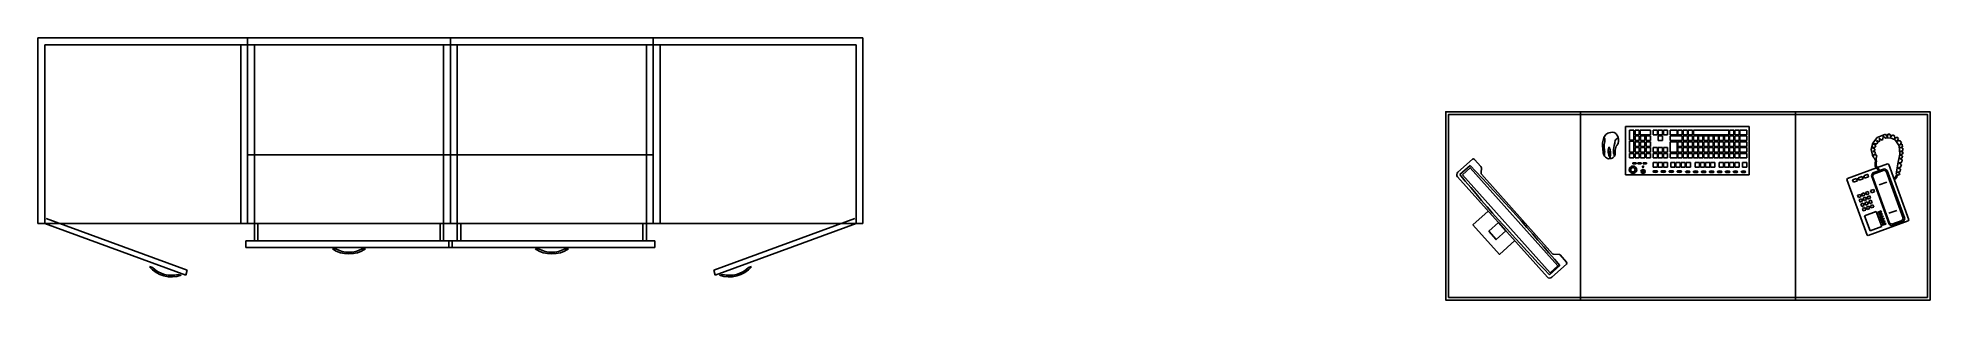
# Model space of a CAD drawing. Header units: inches. Extents: x 125 to 688, y 143 to 221.
import ezdxf

# ---------------------------------------------------------------- set-up
doc = ezdxf.new("R2010")
doc.units = ezdxf.units.IN
doc.header["$MEASUREMENT"] = 0
doc.layers.add('camera', color=6, linetype='Continuous')

msp = doc.modelspace()

# ---------------------------------------------------------------- hatches: boundary and pattern name
at = {"layer": 'camera'}
h = msp.add_hatch(color=256, dxfattribs=at)
edge = h.paths.add_edge_path()
edge.add_ellipse((592.91, 187.24), major_axis=(-0.05, 0.588), ratio=0.281582, start_angle=0, end_angle=360)

# ---------------------------------------------------------------- linework, layer by layer
for p, q in [((125.08, 221.45), (370.72, 221.45)), ((125.08, 166.18), (125.08, 221.45)), ((187.51, 166.18), (187.51, 221.45)), ((247.9, 166.18), (247.9, 221.45)), ((308.29, 166.18), (308.29, 221.45)), ((370.72, 221.45), (370.72, 166.18)), ((127.12, 219.4), (368.67, 219.4)), ((127.12, 166.18), (127.12, 219.4)), ((185.46, 166.18), (185.46, 219.4)), ((189.56, 166.18), (189.56, 219.4)), ((245.85, 166.18), (245.85, 219.4)), ((249.95, 166.18), (249.95, 219.4)), ((306.24, 166.18), (306.24, 219.4)), ((310.33, 166.18), (310.33, 219.4)), ((368.67, 219.4), (368.67, 166.18)), ((584.28, 199.47), (584.28, 143.4)), ((648.36, 199.47), (648.36, 143.4)), ((597.73, 195.12), (597.73, 180.71)), ((634.58, 195.12), (597.73, 195.12)), ((598.89, 194.02), (598.89, 190.97)), ((600.17, 194.02), (598.89, 194.02)), ((600.17, 190.97), (600.17, 194.02)), ((600.55, 194.02), (600.55, 192.63)), ((601.83, 194.02), (600.55, 194.02)), ((600.55, 192.63), (601.83, 192.63)), ((600.55, 192.28), (600.55, 190.9)), ((601.83, 192.28), (600.55, 192.28)), ((601.83, 192.63), (601.83, 194.02)), ((601.83, 190.9), (601.83, 192.28)), ((602.08, 194.02), (602.08, 192.63)), ((605.15, 194.02), (602.08, 194.02)), ((602.08, 192.63), (605.15, 192.63)), ((602.21, 192.28), (602.21, 190.9)), ((603.49, 192.28), (602.21, 192.28)), ((603.49, 190.9), (603.49, 192.28)), ((603.88, 192.28), (603.88, 190.9)), ((605.15, 192.28), (603.88, 192.28)), ((605.15, 192.63), (605.15, 194.02)), ((605.15, 190.9), (605.15, 192.28)), ((605.92, 194.02), (605.92, 192.63)), ((607.2, 194.02), (605.92, 194.02)), ((605.92, 192.63), (607.2, 192.63)), ((607.2, 192.63), (607.2, 194.02)), ((607.46, 194.02), (607.46, 192.63)), ((608.74, 194.02), (607.46, 194.02)), ((607.46, 192.63), (608.74, 192.63)), ((607.46, 192.28), (607.46, 190.9)), ((608.74, 192.28), (607.46, 192.28)), ((608.74, 192.63), (608.74, 194.02)), ((608.74, 190.9), (608.74, 192.28)), ((608.99, 194.02), (608.99, 192.63)), ((610.27, 194.02), (608.99, 194.02)), ((608.99, 192.63), (610.27, 192.63)), ((610.27, 192.63), (610.27, 194.02)), ((611.04, 194.02), (611.04, 192.63)), ((613.09, 194.02), (611.04, 194.02)), ((611.04, 192.63), (613.09, 192.63)), ((611.04, 192.26), (611.04, 190.87)), ((614.62, 192.26), (611.04, 192.26)), ((613.09, 192.63), (613.09, 194.02)), ((613.34, 194.02), (613.34, 192.63)), ((614.62, 194.02), (613.34, 194.02)), ((613.34, 192.63), (614.62, 192.63)), ((614.62, 192.63), (614.62, 194.02)), ((614.62, 190.87), (614.62, 192.26)), ((614.88, 194.02), (614.88, 192.63)), ((616.16, 194.02), (614.88, 194.02)), ((614.88, 192.63), (616.16, 192.63)), ((614.88, 192.28), (614.88, 190.9)), ((616.16, 192.28), (614.88, 192.28)), ((616.16, 192.63), (616.16, 194.02)), ((616.16, 190.9), (616.16, 192.28)), ((616.41, 194.02), (616.41, 192.63)), ((617.69, 194.02), (616.41, 194.02)), ((616.41, 192.63), (617.69, 192.63)), ((616.41, 192.28), (616.41, 190.9)), ((617.69, 192.28), (616.41, 192.28)), ((617.69, 192.63), (617.69, 194.02)), ((617.69, 190.9), (617.69, 192.28)), ((617.95, 194.02), (617.95, 192.63)), ((628.44, 194.02), (617.95, 194.02)), ((617.95, 192.63), (628.44, 192.63)), ((617.95, 192.28), (617.95, 190.9)), ((619.23, 192.28), (617.95, 192.28)), ((619.23, 190.9), (619.23, 192.28)), ((619.48, 192.28), (619.48, 190.9)), ((620.76, 192.28), (619.48, 192.28)), ((620.76, 190.9), (620.76, 192.28)), ((621.02, 192.28), (621.02, 190.9)), ((622.3, 192.28), (621.02, 192.28)), ((622.3, 190.9), (622.3, 192.28)), ((622.56, 192.28), (622.56, 190.9)), ((623.83, 192.28), (622.56, 192.28)), ((623.83, 190.9), (623.83, 192.28)), ((624.09, 192.28), (624.09, 190.9)), ((625.37, 192.28), (624.09, 192.28)), ((625.37, 190.9), (625.37, 192.28)), ((625.63, 192.28), (625.63, 190.9)), ((626.91, 192.28), (625.63, 192.28)), ((626.91, 190.9), (626.91, 192.28)), ((627.16, 192.28), (627.16, 190.9)), ((628.44, 192.28), (627.16, 192.28)), ((628.44, 192.63), (628.44, 194.02)), ((628.44, 190.9), (628.44, 192.28)), ((628.7, 194.02), (628.7, 192.63)), ((629.98, 194.02), (628.7, 194.02)), ((628.7, 192.63), (629.98, 192.63)), ((628.7, 192.28), (628.7, 190.9)), ((629.98, 192.28), (628.7, 192.28)), ((629.98, 192.63), (629.98, 194.02)), ((629.98, 190.9), (629.98, 192.28)), ((630.23, 194.02), (630.23, 192.63)), ((631.51, 194.02), (630.23, 194.02)), ((630.23, 192.63), (631.51, 192.63)), ((630.23, 192.28), (630.23, 190.9)), ((631.51, 192.28), (630.23, 192.28)), ((631.51, 192.63), (631.51, 194.02)), ((631.51, 190.9), (631.51, 192.28)), ((631.77, 194.02), (631.77, 192.63)), ((633.81, 194.02), (631.77, 194.02)), ((631.77, 192.63), (633.81, 192.63)), ((631.77, 192.28), (631.77, 190.9)), ((633.81, 192.28), (631.77, 192.28)), ((633.81, 192.63), (633.81, 194.02)), ((633.81, 190.9), (633.81, 192.28)), ((634.58, 180.71), (634.58, 195.12)), ((675.15, 191.63), (674.44, 192.22)), ((308.29, 186.65), (187.51, 186.65)), ((187.51, 166.18), (187.51, 186.65)), ((308.29, 166.18), (308.29, 186.65)), ((598.89, 190.97), (600.17, 190.97)), ((598.89, 190.69), (598.89, 187.43)), ((600.17, 190.69), (598.89, 190.69)), ((598.89, 187.43), (600.17, 187.43)), ((598.89, 187.08), (598.89, 185.7)), ((600.17, 187.08), (598.89, 187.08)), ((600.17, 187.43), (600.17, 190.69)), ((600.17, 185.7), (600.17, 187.08)), ((600.55, 190.9), (601.83, 190.9)), ((600.55, 190.55), (600.55, 189.16)), ((601.83, 190.55), (600.55, 190.55)), ((600.55, 189.16), (601.83, 189.16)), ((600.55, 188.82), (600.55, 187.43)), ((601.83, 188.82), (600.55, 188.82)), ((600.55, 187.43), (601.83, 187.43)), ((600.55, 187.08), (600.55, 185.7)), ((601.83, 187.08), (600.55, 187.08)), ((601.83, 189.16), (601.83, 190.55)), ((601.83, 187.43), (601.83, 188.82)), ((601.83, 185.7), (601.83, 187.08)), ((602.21, 190.9), (603.49, 190.9)), ((602.21, 190.55), (602.21, 189.16)), ((603.49, 190.55), (602.21, 190.55)), ((602.21, 189.16), (603.49, 189.16)), ((602.21, 188.82), (602.21, 187.43)), ((603.49, 188.82), (602.21, 188.82)), ((602.21, 187.43), (603.49, 187.43)), ((602.21, 187.08), (602.21, 185.7)), ((603.49, 187.08), (602.21, 187.08)), ((603.49, 189.16), (603.49, 190.55)), ((603.49, 187.43), (603.49, 188.82)), ((603.49, 185.7), (603.49, 187.08)), ((603.88, 190.9), (605.15, 190.9)), ((603.88, 190.55), (603.88, 189.16)), ((605.15, 190.55), (603.88, 190.55)), ((603.88, 189.16), (605.15, 189.16)), ((603.88, 188.82), (603.88, 187.43)), ((605.15, 188.82), (603.88, 188.82)), ((603.88, 187.43), (605.15, 187.43)), ((603.88, 187.08), (603.88, 185.7)), ((605.15, 187.08), (603.88, 187.08)), ((605.15, 189.16), (605.15, 190.55)), ((605.15, 187.43), (605.15, 188.82)), ((605.15, 185.7), (605.15, 187.08)), ((605.92, 188.82), (605.92, 187.43)), ((607.2, 188.82), (605.92, 188.82)), ((605.92, 187.43), (607.2, 187.43)), ((605.92, 187.08), (605.92, 185.7)), ((607.2, 187.08), (605.92, 187.08)), ((607.2, 187.43), (607.2, 188.82)), ((607.2, 185.7), (607.2, 187.08)), ((607.46, 190.9), (608.74, 190.9)), ((607.46, 188.82), (607.46, 187.43)), ((608.74, 188.82), (607.46, 188.82)), ((607.46, 187.43), (608.74, 187.43)), ((607.46, 187.08), (607.46, 185.7)), ((608.74, 187.08), (607.46, 187.08)), ((608.74, 187.43), (608.74, 188.82)), ((608.74, 185.7), (608.74, 187.08)), ((608.99, 188.82), (608.99, 187.43)), ((610.27, 188.82), (608.99, 188.82)), ((608.99, 187.43), (610.27, 187.43)), ((608.99, 187.08), (608.99, 185.7)), ((610.27, 187.08), (608.99, 187.08)), ((610.27, 187.43), (610.27, 188.82)), ((610.27, 185.7), (610.27, 187.08)), ((611.04, 190.87), (614.62, 190.87)), ((611.04, 190.5), (611.04, 187.45)), ((613.09, 190.5), (611.04, 190.5)), ((611.04, 187.45), (613.09, 187.45)), ((611.04, 187.08), (611.04, 185.7)), ((613.09, 187.08), (611.04, 187.08)), ((613.09, 187.45), (613.09, 190.5)), ((613.09, 185.7), (613.09, 187.08)), ((613.34, 190.55), (613.34, 189.16)), ((614.62, 190.55), (613.34, 190.55)), ((613.34, 189.16), (614.62, 189.16)), ((613.34, 188.82), (613.34, 187.43)), ((614.62, 188.82), (613.34, 188.82)), ((613.34, 187.43), (614.62, 187.43)), ((613.34, 187.08), (613.34, 185.7)), ((614.62, 187.08), (613.34, 187.08)), ((614.62, 189.16), (614.62, 190.55)), ((614.62, 187.43), (614.62, 188.82)), ((614.62, 185.7), (614.62, 187.08)), ((614.88, 190.9), (616.16, 190.9)), ((614.88, 190.55), (614.88, 189.16)), ((616.16, 190.55), (614.88, 190.55)), ((614.88, 189.16), (616.16, 189.16)), ((614.88, 188.82), (614.88, 187.43)), ((616.16, 188.82), (614.88, 188.82)), ((614.88, 187.43), (616.16, 187.43)), ((614.88, 187.08), (614.88, 185.7)), ((616.16, 187.08), (614.88, 187.08)), ((616.16, 189.16), (616.16, 190.55)), ((616.16, 187.43), (616.16, 188.82)), ((616.16, 185.7), (616.16, 187.08)), ((616.41, 190.9), (617.69, 190.9)), ((616.41, 190.55), (616.41, 189.16)), ((617.69, 190.55), (616.41, 190.55)), ((616.41, 189.16), (617.69, 189.16)), ((616.41, 188.82), (616.41, 187.43)), ((617.69, 188.82), (616.41, 188.82)), ((616.41, 187.43), (617.69, 187.43)), ((616.41, 187.08), (616.41, 185.7)), ((617.69, 187.08), (616.41, 187.08)), ((617.69, 189.16), (617.69, 190.55)), ((617.69, 187.43), (617.69, 188.82)), ((617.69, 185.7), (617.69, 187.08)), ((617.95, 190.9), (619.23, 190.9)), ((617.95, 190.55), (617.95, 189.16)), ((619.23, 190.55), (617.95, 190.55)), ((617.95, 189.16), (619.23, 189.16)), ((617.95, 188.82), (617.95, 187.43)), ((619.23, 188.82), (617.95, 188.82)), ((617.95, 187.43), (619.23, 187.43)), ((617.95, 187.08), (617.95, 185.7)), ((619.23, 187.08), (617.95, 187.08)), ((619.23, 189.16), (619.23, 190.55)), ((619.23, 187.43), (619.23, 188.82)), ((619.23, 185.7), (619.23, 187.08)), ((619.48, 190.9), (620.76, 190.9)), ((619.48, 190.55), (619.48, 189.16)), ((620.76, 190.55), (619.48, 190.55)), ((619.48, 189.16), (620.76, 189.16)), ((619.48, 188.82), (619.48, 187.43)), ((620.76, 188.82), (619.48, 188.82)), ((619.48, 187.43), (620.76, 187.43)), ((619.48, 187.08), (619.48, 185.7)), ((620.76, 187.08), (619.48, 187.08)), ((620.76, 189.16), (620.76, 190.55)), ((620.76, 187.43), (620.76, 188.82)), ((620.76, 185.7), (620.76, 187.08)), ((621.02, 190.9), (622.3, 190.9)), ((621.02, 190.55), (621.02, 189.16)), ((622.3, 190.55), (621.02, 190.55)), ((621.02, 189.16), (622.3, 189.16)), ((621.02, 188.82), (621.02, 187.43)), ((622.3, 188.82), (621.02, 188.82)), ((621.02, 187.43), (622.3, 187.43)), ((621.02, 187.08), (621.02, 185.7)), ((622.3, 187.08), (621.02, 187.08)), ((622.3, 189.16), (622.3, 190.55)), ((622.3, 187.43), (622.3, 188.82)), ((622.3, 185.7), (622.3, 187.08)), ((622.56, 190.9), (623.83, 190.9)), ((622.56, 190.55), (622.56, 189.16)), ((623.83, 190.55), (622.56, 190.55)), ((622.56, 189.16), (623.83, 189.16)), ((622.56, 188.82), (622.56, 187.43)), ((623.83, 188.82), (622.56, 188.82)), ((622.56, 187.43), (623.83, 187.43)), ((622.56, 187.08), (622.56, 185.7)), ((623.83, 187.08), (622.56, 187.08)), ((623.83, 189.16), (623.83, 190.55)), ((623.83, 187.43), (623.83, 188.82)), ((623.83, 185.7), (623.83, 187.08)), ((624.09, 190.9), (625.37, 190.9)), ((624.09, 190.55), (624.09, 189.16)), ((625.37, 190.55), (624.09, 190.55)), ((624.09, 189.16), (625.37, 189.16)), ((624.09, 188.82), (624.09, 187.43)), ((625.37, 188.82), (624.09, 188.82)), ((624.09, 187.43), (625.37, 187.43)), ((624.09, 187.08), (624.09, 185.7)), ((625.37, 187.08), (624.09, 187.08)), ((625.37, 189.16), (625.37, 190.55)), ((625.37, 187.43), (625.37, 188.82)), ((625.37, 185.7), (625.37, 187.08)), ((625.63, 190.9), (626.91, 190.9)), ((625.63, 190.55), (625.63, 189.16)), ((626.91, 190.55), (625.63, 190.55)), ((625.63, 189.16), (626.91, 189.16)), ((625.63, 188.82), (625.63, 187.43)), ((626.91, 188.82), (625.63, 188.82)), ((625.63, 187.43), (626.91, 187.43)), ((625.63, 187.08), (625.63, 185.7)), ((626.91, 187.08), (625.63, 187.08)), ((626.91, 189.16), (626.91, 190.55)), ((626.91, 187.43), (626.91, 188.82)), ((626.91, 185.7), (626.91, 187.08)), ((627.16, 190.9), (628.44, 190.9)), ((627.16, 190.55), (627.16, 189.16)), ((628.44, 190.55), (627.16, 190.55)), ((627.16, 189.16), (628.44, 189.16)), ((627.16, 188.82), (627.16, 187.43)), ((628.44, 188.82), (627.16, 188.82)), ((627.16, 187.43), (628.44, 187.43)), ((627.16, 187.08), (627.16, 185.7)), ((628.44, 187.08), (627.16, 187.08)), ((628.44, 189.16), (628.44, 190.55)), ((628.44, 187.43), (628.44, 188.82)), ((628.44, 185.7), (628.44, 187.08)), ((628.7, 190.9), (629.98, 190.9)), ((628.7, 190.55), (628.7, 189.16)), ((629.98, 190.55), (628.7, 190.55)), ((628.7, 189.16), (629.98, 189.16)), ((628.7, 188.82), (628.7, 187.43)), ((629.98, 188.82), (628.7, 188.82)), ((628.7, 187.43), (629.98, 187.43)), ((628.7, 187.08), (628.7, 185.7)), ((629.98, 187.08), (628.7, 187.08)), ((629.98, 189.16), (629.98, 190.55)), ((629.98, 187.43), (629.98, 188.82)), ((629.98, 185.7), (629.98, 187.08)), ((630.23, 190.9), (631.51, 190.9)), ((630.23, 190.55), (630.23, 189.16)), ((631.51, 190.55), (630.23, 190.55)), ((630.23, 189.16), (631.51, 189.16)), ((630.23, 188.82), (630.23, 187.43)), ((631.51, 188.82), (630.23, 188.82)), ((630.23, 187.43), (631.51, 187.43)), ((630.23, 187.08), (630.23, 185.7)), ((631.51, 187.08), (630.23, 187.08)), ((631.51, 189.16), (631.51, 190.55)), ((631.51, 187.43), (631.51, 188.82)), ((631.51, 185.7), (631.51, 187.08)), ((631.77, 190.9), (633.81, 190.9)), ((631.77, 190.55), (631.77, 189.16)), ((633.81, 190.55), (631.77, 190.55)), ((631.77, 189.16), (633.81, 189.16)), ((631.77, 188.82), (631.77, 187.43)), ((633.81, 188.82), (631.77, 188.82)), ((631.77, 187.43), (633.81, 187.43)), ((631.77, 187.08), (631.77, 185.7)), ((633.81, 187.08), (631.77, 187.08)), ((633.81, 189.16), (633.81, 190.55)), ((633.81, 187.43), (633.81, 188.82)), ((633.81, 185.7), (633.81, 187.08)), ((552.16, 185.32), (547.81, 181.45)), ((554.69, 183.13), (552.75, 185.29)), ((554.8, 182.82), (554.71, 181.18)), ((554.82, 180.87), (576, 157.22)), ((597.73, 180.71), (634.58, 180.71)), ((598.89, 185.7), (600.17, 185.7)), ((599.03, 182.85), (599.02, 182.85)), ((599.03, 181.58), (599.02, 181.58)), ((599.28, 183.09), (599.28, 183.1)), ((599.29, 181.31), (599.29, 181.31)), ((599.86, 184.23), (599.86, 183.96)), ((600.88, 184.23), (599.86, 184.23)), ((599.86, 183.96), (600.88, 183.96)), ((600.55, 185.7), (601.83, 185.7)), ((600.55, 183.09), (600.55, 183.1)), ((600.56, 181.31), (600.56, 181.31)), ((600.88, 183.96), (600.88, 184.23)), ((601.4, 184.23), (601.4, 183.96)), ((602.42, 184.23), (601.4, 184.23)), ((601.4, 183.96), (602.42, 183.96)), ((602.21, 185.7), (603.49, 185.7)), ((602.9, 181.09), (602.36, 181.4)), ((602.91, 182.31), (602.37, 181.99)), ((602.42, 183.96), (602.42, 184.23)), ((603.5, 181.6), (602.42, 181.6)), ((603.51, 181.79), (602.43, 181.79)), ((602.93, 184.23), (602.93, 183.96)), ((603.95, 184.23), (602.93, 184.23)), ((602.93, 183.96), (603.95, 183.96)), ((603.01, 181.09), (603.55, 181.4)), ((603.02, 182.31), (603.56, 181.99)), ((603.88, 185.7), (605.15, 185.7)), ((603.95, 183.96), (603.95, 184.23)), ((605.92, 185.7), (607.2, 185.7)), ((605.92, 184.31), (605.92, 182.92)), ((607.2, 184.31), (605.92, 184.31)), ((605.92, 182.92), (607.2, 182.92)), ((607.2, 182.92), (607.2, 184.31)), ((607.46, 185.7), (608.74, 185.7)), ((607.46, 184.31), (607.46, 182.92)), ((608.74, 184.31), (607.46, 184.31)), ((607.46, 182.92), (608.74, 182.92)), ((608.74, 182.92), (608.74, 184.31)), ((608.99, 185.7), (610.27, 185.7)), ((608.99, 184.31), (608.99, 182.92)), ((610.27, 184.31), (608.99, 184.31)), ((608.99, 182.92), (610.27, 182.92)), ((610.27, 182.92), (610.27, 184.31)), ((611.04, 185.7), (613.09, 185.7)), ((611.17, 184.31), (611.17, 182.92)), ((612.45, 184.31), (611.17, 184.31)), ((611.17, 182.92), (612.45, 182.92)), ((612.45, 182.92), (612.45, 184.31)), ((612.7, 184.31), (612.7, 182.92)), ((613.98, 184.31), (612.7, 184.31)), ((612.7, 182.92), (613.98, 182.92)), ((613.34, 185.7), (614.62, 185.7)), ((613.98, 182.92), (613.98, 184.31)), ((614.24, 184.31), (614.24, 182.92)), ((615.52, 184.31), (614.24, 184.31)), ((614.24, 182.92), (615.52, 182.92)), ((614.88, 185.7), (616.16, 185.7)), ((615.52, 182.92), (615.52, 184.31)), ((615.77, 184.31), (615.77, 182.92)), ((617.05, 184.31), (615.77, 184.31)), ((615.77, 182.92), (617.05, 182.92)), ((616.41, 185.7), (617.69, 185.7)), ((617.05, 182.92), (617.05, 184.31)), ((617.95, 185.7), (619.23, 185.7)), ((618.46, 184.31), (618.46, 182.92)), ((619.74, 184.31), (618.46, 184.31)), ((618.46, 182.92), (619.74, 182.92)), ((619.48, 185.7), (620.76, 185.7)), ((619.74, 182.92), (619.74, 184.31)), ((620, 184.31), (620, 182.92)), ((621.28, 184.31), (620, 184.31)), ((620, 182.92), (621.28, 182.92)), ((621.02, 185.7), (622.3, 185.7)), ((621.28, 182.92), (621.28, 184.31)), ((621.53, 184.31), (621.53, 182.92)), ((622.81, 184.31), (621.53, 184.31)), ((621.53, 182.92), (622.81, 182.92)), ((622.56, 185.7), (623.83, 185.7)), ((622.81, 182.92), (622.81, 184.31)), ((623.07, 184.31), (623.07, 182.92)), ((624.35, 184.31), (623.07, 184.31)), ((623.07, 182.92), (624.35, 182.92)), ((624.09, 185.7), (625.37, 185.7)), ((624.35, 182.92), (624.35, 184.31)), ((625.63, 185.7), (626.91, 185.7)), ((625.63, 184.31), (625.63, 182.92)), ((626.91, 184.31), (625.63, 184.31)), ((625.63, 182.92), (626.91, 182.92)), ((626.91, 182.92), (626.91, 184.31)), ((627.16, 185.7), (628.44, 185.7)), ((627.16, 184.31), (627.16, 182.92)), ((628.44, 184.31), (627.16, 184.31)), ((627.16, 182.92), (628.44, 182.92)), ((628.44, 182.92), (628.44, 184.31)), ((628.7, 185.7), (629.98, 185.7)), ((628.7, 184.31), (628.7, 182.92)), ((629.98, 184.31), (628.7, 184.31)), ((628.7, 182.92), (629.98, 182.92)), ((629.98, 182.92), (629.98, 184.31)), ((630.23, 185.7), (631.51, 185.7)), ((630.23, 184.31), (630.23, 182.92)), ((631.51, 184.31), (630.23, 184.31)), ((630.23, 182.92), (631.51, 182.92)), ((631.51, 182.92), (631.51, 184.31)), ((631.77, 185.7), (633.81, 185.7)), ((632.53, 184.31), (632.53, 182.92)), ((633.81, 184.31), (632.53, 184.31)), ((632.53, 182.92), (633.81, 182.92)), ((633.81, 182.92), (633.81, 184.31)), ((673.28, 177.75), (675.5, 178.55)), ((676.12, 169.26), (678.5, 170.12)), ((370.72, 166.18), (125.08, 166.18)), ((127.12, 166.18), (169.11, 150.81)), ((169.51, 152.3), (127.52, 167.66)), ((189.56, 166.18), (189.56, 161.07)), ((190.58, 166.18), (190.58, 161.07)), ((244.83, 166.18), (244.83, 161.07)), ((245.85, 166.18), (245.85, 161.07)), ((249.95, 166.18), (249.95, 161.07)), ((250.97, 166.18), (250.97, 161.07)), ((305.22, 166.18), (305.22, 161.07)), ((306.24, 166.18), (306.24, 161.07)), ((326.29, 152.3), (368.28, 167.66)), ((368.67, 166.18), (326.69, 150.81)), ((187, 161.07), (248.41, 161.07)), ((187, 159.03), (187, 161.07)), ((187, 159.03), (248.41, 159.03)), ((213.75, 158.68), (212.79, 158.68)), ((222.62, 158.68), (221.66, 158.68)), ((308.8, 161.07), (247.39, 161.07)), ((247.39, 159.03), (247.39, 161.07)), ((308.8, 159.03), (247.39, 159.03)), ((248.41, 159.03), (248.41, 161.07)), ((273.18, 158.68), (274.14, 158.68)), ((282.05, 158.68), (283.01, 158.68)), ((308.8, 159.03), (308.8, 161.07)), ((159.2, 153.11), (158.27, 153.36)), ((169.51, 152.3), (169.11, 150.81)), ((326.29, 152.3), (326.69, 150.81)), ((336.6, 153.11), (337.52, 153.36)), ((575.79, 150.21), (580.12, 154.09)), ((577.93, 156.98), (576.29, 157.08)), ((580.16, 154.69), (578.22, 156.84)), ((167.77, 150.82), (166.84, 151.06)), ((328.03, 150.82), (328.96, 151.06))]:
    msp.add_line(p, q, dxfattribs=at)
at = {"layer": 'camera', "linetype": 'ByBlock'}
for p, q in [((671.35, 190.08), (672.66, 191.77)), ((672.66, 191.77), (674.61, 192.63)), ((673.28, 191.59), (673.47, 190.9)), ((673.88, 191.05), (673.28, 191.59)), ((674.44, 192.22), (674.34, 191.22)), ((675.15, 192.76), (674.61, 192.63)), ((675.71, 191.92), (675.15, 192.76)), ((675.15, 191.63), (676.64, 191.68)), ((675.8, 192.74), (675.71, 191.92)), ((676.38, 192.74), (675.8, 192.74)), ((676.74, 191.97), (676.38, 192.74)), ((676.64, 191.68), (678.03, 191.07)), ((677.25, 192.56), (676.74, 191.97)), ((677.75, 192.31), (677.25, 192.56)), ((677.88, 191.54), (677.75, 192.31)), ((678.48, 191.9), (677.88, 191.54)), ((678.96, 191.47), (678.48, 191.9)), ((670.84, 188.21), (671.35, 190.08)), ((671.25, 186.5), (670.84, 188.21)), ((671.4, 186.09), (671.25, 186.5)), ((672.06, 188.94), (671.29, 188.81)), ((671.29, 188.81), (671.94, 188.37)), ((671.96, 187.92), (671.32, 187.6)), ((671.32, 187.6), (672.03, 187.48)), ((671.77, 185.87), (671.4, 186.09)), ((671.55, 189.92), (672.2, 189.43)), ((672.51, 189.92), (671.55, 189.92)), ((672.18, 187.07), (671.55, 186.57)), ((671.55, 186.57), (672.31, 186.62)), ((671.94, 188.37), (671.96, 187.92)), ((672.03, 187.48), (672.18, 187.07)), ((672.2, 189.43), (672.06, 188.94)), ((672.31, 186.62), (672.58, 186.19)), ((672.58, 186.19), (672.33, 185.7)), ((672.4, 190.95), (672.86, 190.34)), ((673.22, 190.55), (672.4, 190.95)), ((672.86, 190.34), (672.51, 189.92)), ((673.47, 190.9), (673.22, 190.55)), ((674.34, 191.22), (673.88, 191.05)), ((678.03, 191.07), (679.22, 189.29)), ((678.59, 190.72), (678.96, 191.47)), ((679.35, 190.94), (678.59, 190.72)), ((679.34, 186.87), (678.93, 184.48)), ((679.22, 189.29), (679.34, 186.87)), ((679.84, 190.24), (679.35, 190.94)), ((679.35, 189.57), (679.84, 190.24)), ((680.12, 189.79), (679.35, 189.57)), ((679.5, 186.6), (680.26, 186.91)), ((680.22, 186.28), (679.5, 186.6)), ((679.51, 188.82), (680.22, 189.02)), ((680.28, 188.63), (679.51, 188.82)), ((679.57, 187.62), (680.29, 187.88)), ((680.32, 187.45), (679.57, 187.62)), ((680.08, 185.71), (680.22, 186.28)), ((680.22, 189.02), (680.12, 189.79)), ((680.26, 186.91), (680.32, 187.45)), ((680.29, 187.88), (680.28, 188.63)), ((672.41, 182.73), (663.8, 179.61)), ((668.65, 180.42), (669.84, 180.85)), ((668.91, 179.7), (668.65, 180.42)), ((669.84, 180.85), (670.1, 180.13)), ((671.32, 181.25), (670.94, 180.44)), ((670.94, 180.44), (676.18, 165.97)), ((671.57, 180.93), (671.27, 180.28)), ((671.27, 180.28), (676.33, 166.29)), ((674.79, 182.5), (671.32, 181.25)), ((674.68, 182.06), (671.57, 180.93)), ((671.65, 185.65), (671.77, 185.87)), ((671.91, 185.49), (671.65, 185.65)), ((672.01, 185.2), (671.91, 185.49)), ((672.12, 184.75), (672.01, 185.2)), ((672.33, 185.7), (672.33, 185.2)), ((672.33, 185.2), (672.44, 184.73)), ((675.76, 183.94), (672.72, 182.84)), ((675.33, 181.75), (674.68, 182.06)), ((675.65, 182), (674.79, 182.5)), ((680.39, 167.76), (675.33, 181.75)), ((680.84, 167.65), (675.65, 182)), ((676.08, 183.78), (675.76, 183.94)), ((682.05, 167.28), (676.08, 183.78)), ((678.38, 180.7), (678.18, 180.14)), ((678.41, 181.5), (678.32, 181.09)), ((678.32, 181.09), (678.56, 180.83)), ((678.56, 180.83), (678.38, 180.7)), ((678.79, 183.99), (678.41, 181.5)), ((678.49, 179.99), (678.63, 180.41)), ((678.63, 180.41), (678.79, 180.62)), ((678.69, 181.51), (679.46, 181.65)), ((679.4, 181.1), (678.69, 181.51)), ((678.93, 184.48), (678.79, 183.99)), ((678.79, 180.62), (679.29, 180.74)), ((678.9, 182.72), (679.63, 182.96)), ((679.59, 182.33), (678.9, 182.72)), ((679.12, 184.26), (679.94, 184.41)), ((679.85, 183.79), (679.12, 184.26)), ((679.29, 180.74), (679.4, 181.1)), ((679.36, 185.54), (680.08, 185.71)), ((680.05, 185.15), (679.36, 185.54)), ((679.46, 181.65), (679.59, 182.33)), ((679.63, 182.96), (679.85, 183.79)), ((679.94, 184.41), (680.05, 185.15)), ((663.8, 179.61), (663.65, 179.28)), ((663.65, 179.28), (669.62, 162.78)), ((665.3, 179.21), (666.5, 179.64)), ((665.56, 178.49), (665.3, 179.21)), ((666.75, 178.92), (665.56, 178.49)), ((666.5, 179.64), (666.75, 178.92)), ((667.54, 174.88), (666.82, 174.62)), ((666.97, 179.81), (668.17, 180.24)), ((667.23, 179.09), (666.97, 179.81)), ((668.43, 179.53), (667.23, 179.09)), ((667.8, 174.16), (667.54, 174.88)), ((668.74, 175.31), (668.02, 175.05)), ((668.02, 175.05), (668.28, 174.33)), ((668.17, 180.24), (668.43, 179.53)), ((669, 174.59), (668.74, 175.31)), ((670.1, 180.13), (668.91, 179.7)), ((669.93, 175.74), (669.22, 175.48)), ((669.22, 175.48), (669.48, 174.77)), ((669.48, 174.77), (670.19, 175.03)), ((670.19, 175.03), (669.93, 175.74)), ((671.61, 176.35), (670.65, 176)), ((670.65, 176), (670.91, 175.29)), ((670.91, 175.29), (671.87, 175.63)), ((671.87, 175.63), (671.61, 176.35)), ((677.94, 179.9), (677.56, 179.72)), ((677.73, 179.24), (678.22, 179.6)), ((678.18, 180.14), (677.94, 179.9)), ((678.22, 179.6), (678.49, 179.99)), ((666.82, 174.62), (667.08, 173.9)), ((667.08, 173.9), (667.8, 174.16)), ((668.02, 173.56), (667.3, 173.3)), ((667.3, 173.3), (667.56, 172.59)), ((667.56, 172.59), (668.28, 172.85)), ((668.49, 172.25), (667.78, 171.99)), ((667.78, 171.99), (668.04, 171.27)), ((668.28, 172.85), (668.02, 173.56)), ((668.04, 171.27), (668.75, 171.53)), ((668.97, 170.93), (668.25, 170.67)), ((668.25, 170.67), (668.51, 169.96)), ((668.28, 174.33), (669, 174.59)), ((668.75, 171.53), (668.49, 172.25)), ((669.21, 174), (668.5, 173.74)), ((668.5, 173.74), (668.76, 173.02)), ((668.51, 169.96), (669.23, 170.22)), ((668.76, 173.02), (669.47, 173.28)), ((672.38, 169.73), (668.91, 168.48)), ((669.69, 172.68), (668.97, 172.42)), ((668.97, 172.42), (669.23, 171.7)), ((669.23, 170.22), (668.97, 170.93)), ((669.47, 173.28), (669.21, 174)), ((669.23, 171.7), (669.95, 171.96)), ((670.16, 171.37), (669.45, 171.11)), ((669.45, 171.11), (669.71, 170.39)), ((670.41, 174.43), (669.69, 174.17)), ((669.69, 174.17), (669.95, 173.45)), ((669.95, 171.96), (669.69, 172.68)), ((669.71, 170.39), (670.42, 170.65)), ((669.95, 173.45), (670.67, 173.71)), ((670.42, 170.65), (670.16, 171.37)), ((670.88, 173.11), (670.17, 172.85)), ((670.17, 172.85), (670.43, 172.14)), ((670.67, 173.71), (670.41, 174.43)), ((670.43, 172.14), (671.14, 172.4)), ((671.36, 171.8), (670.64, 171.54)), ((670.64, 171.54), (670.9, 170.82)), ((671.14, 172.4), (670.88, 173.11)), ((670.9, 170.82), (671.62, 171.08)), ((671.62, 171.08), (671.36, 171.8)), ((673.98, 165.31), (672.38, 169.73)), ((672.82, 169.62), (673.78, 169.97)), ((672.95, 169.26), (672.82, 169.62)), ((673.91, 169.61), (672.95, 169.26)), ((673.08, 168.91), (674.04, 169.25)), ((673.78, 169.97), (673.91, 169.61)), ((674.04, 169.25), (674.17, 168.89)), ((668.91, 168.48), (670.51, 164.05)), ((669.94, 162.63), (681.9, 166.96)), ((670.51, 164.05), (673.98, 165.31)), ((673.21, 168.55), (673.08, 168.91)), ((674.17, 168.89), (673.21, 168.55)), ((673.34, 168.19), (674.3, 168.53)), ((673.47, 167.83), (673.34, 168.19)), ((674.43, 168.18), (673.47, 167.83)), ((673.6, 167.47), (674.56, 167.82)), ((673.73, 167.11), (673.6, 167.47)), ((674.69, 167.46), (673.73, 167.11)), ((673.86, 166.75), (674.82, 167.1)), ((673.99, 166.39), (673.86, 166.75)), ((674.95, 166.74), (673.99, 166.39)), ((674.12, 166.04), (675.08, 166.38)), ((674.25, 165.68), (674.12, 166.04)), ((675.21, 166.02), (674.25, 165.68)), ((674.3, 168.53), (674.43, 168.18)), ((674.56, 167.82), (674.69, 167.46)), ((674.82, 167.1), (674.95, 166.74)), ((675.08, 166.38), (675.21, 166.02)), ((676.18, 165.97), (676.87, 165.54)), ((676.33, 166.29), (676.98, 165.99)), ((676.87, 165.54), (680.46, 166.84)), ((676.98, 165.99), (680.09, 167.11)), ((680.09, 167.11), (680.39, 167.76)), ((680.46, 166.84), (680.84, 167.65)), ((681.9, 166.96), (682.05, 167.28)), ((669.62, 162.78), (669.94, 162.63))]:
    msp.add_line(p, q, dxfattribs=at)
at = {"layer": 'camera'}
for points in [[(688.41, 143.4), (544.23, 143.4), (544.23, 199.47), (688.41, 199.47)], [(687.61, 144.2), (545.03, 144.2), (545.03, 198.67), (687.61, 198.67)], [(549.16, 180.67), (575.26, 151.52), (577.62, 153.63), (551.52, 182.78)], [(557, 163.9), (559.21, 161.44), (562.12, 164.05), (559.92, 166.51)]]:
    msp.add_lwpolyline(points, close=True, dxfattribs=at)
for points in [[(551.49, 183.48), (548.43, 180.75)], [(547.71, 180.14), (574.47, 150.25)], [(556.87, 169.91), (552.3, 165.82), (560.19, 157.01), (564.76, 161.11)], [(575.13, 150.93), (578.19, 153.67)]]:
    msp.add_lwpolyline(points, dxfattribs=at)
for centre, radius in [((599.92, 182.21), 0.635), ((602.96, 183.1), 0.207)]:
    msp.add_circle(centre, radius, dxfattribs=at)
for centre, radius, start, end in [((596.17, 187.67), 3.64, 160.3498, 210.8129), ((592.8, 188.88), 0.0593, 24.237, 161.2478), ((588.54, 186.93), 4.74, 346.5396, 24.6039), ((548.43, 180.75), 0.941, 131.2637, 223.7309), ((925.42, 491.45), 488.53, 219.4944, 224.1891), ((23.31, -316.32), 727.17, 40.26503, 43.41855), ((552.44, 185.01), 0.423, 41.8418, 131.6831), ((554.37, 182.85), 0.423, 357.0612, 41.8418), ((555.13, 181.16), 0.423, 177.0612, 221.8418), ((555.13, 181.16), 0.423, 177.0612, 221.8418), ((593.1, 185.84), 0.0593, 210.8129, 346.5396), ((599.99, 182.22), 1.16, 146.6955, 213.3045), ((599.99, 182.22), 1.03, 149.7714, 210.2286), ((599.03, 182.78), 0.0771, 329.7714, 90), ((599.03, 181.66), 0.0771, 270, 30.2286), ((599.92, 182.13), 1.16, 56.6955, 123.3045), ((599.36, 183.09), 0.0771, 180, 300.2286), ((599.37, 181.31), 0.0771, 59.7714, 180), ((599.92, 182.27), 1.16, 236.6955, 303.3045), ((599.92, 182.13), 1.03, 59.7714, 120.2286), ((599.92, 182.27), 1.03, 239.7714, 300.2286), ((600.48, 183.09), 0.0771, 239.7714, 0), ((600.48, 181.31), 0.0771, 0, 120.2286), ((600.88, 182.76), 0.0771, 102.5448, 210.2286), ((600.88, 181.65), 0.0771, 149.7714, 257.4552), ((599.92, 182.21), 1.03, 329.7714, 30.2286), ((600.84, 182.76), 0.0771, 31.1236, 77.4552), ((600.84, 181.65), 0.0771, 282.5448, 328.8764), ((599.92, 182.21), 1.16, 328.8764, 31.1236), ((602.42, 181.5), 0.108, 90, 239.5588), ((602.43, 181.9), 0.108, 120.4412, 270), ((602.96, 181.18), 0.108, 239.5588, 300.4412), ((602.97, 182.22), 0.108, 59.5588, 120.4412), ((603.5, 181.5), 0.108, 300.4412, 90), ((603.51, 181.9), 0.108, 270, 59.5588), ((217.7, 165.67), 8.54, 234.8756, 305.1244), ((217.7, 165.67), 8.03, 240.4644, 299.5356), ((278.09, 165.67), 8.54, 234.8756, 305.1244), ((278.09, 165.67), 8.03, 240.4644, 299.5356), ((164.83, 158.83), 8.54, 219.8756, 290.1244), ((164.83, 158.83), 8.03, 225.4644, 284.5356), ((330.97, 158.83), 8.54, 249.8756, 320.1244), ((330.97, 158.83), 8.03, 255.4644, 314.5356), ((576.31, 157.5), 0.423, 221.8418, 266.6224), ((577.91, 156.56), 0.423, 41.8418, 86.6224), ((579.84, 154.4), 0.423, 311.8418, 41.8418), ((575.15, 150.9), 0.941, 219.9527, 312.4199)]:
    msp.add_arc(centre, radius, start, end, dxfattribs=at)
for centre, major_axis, ratio in [((592.91, 187.24), (-0.05, 0.588), 0.281582), ((606.63, 181.66), (0.729, 0), 0.333324), ((609, 181.66), (0.729, 0), 0.333324), ((611.37, 181.66), (0.729, 0), 0.333324), ((613.73, 181.66), (0.729, 0), 0.333324), ((616.26, 181.6), (0.729, 0), 0.333324), ((618.63, 181.6), (0.729, 0), 0.333324), ((621, 181.6), (0.729, 0), 0.333324), ((623.37, 181.6), (0.729, 0), 0.333324), ((625.74, 181.6), (0.729, 0), 0.333324), ((628.1, 181.6), (0.729, 0), 0.333324), ((630.47, 181.6), (0.729, 0), 0.333324), ((632.84, 181.6), (0.729, 0), 0.333324)]:
    msp.add_ellipse(centre, major_axis=major_axis, ratio=ratio, dxfattribs=at)
for points in [[(593.79, 185.66), (594.55, 186.51), (594.64, 187.66), (594.97, 189.19), (595.52, 190.08), (595.24, 192.44), (594.73, 193.05), (592.82, 193.2), (591.66, 192.4), (591.05, 191.04), (590.9, 189.14), (591.02, 187.78), (591.27, 186.6), (592.36, 185.55), (593.79, 185.66)], [(591.43, 186.31), (591.51, 187.89), (591.34, 189.25), (591.59, 190.96), (591.44, 191.55), (591.29, 191.77)], [(594.4, 186.25), (594.16, 187.57), (594.5, 190.1), (594.96, 191.32), (595.6, 191.57)], [(672.12, 184.75), (672.09, 183.28), (672.8, 182.24), (673.06, 181.88)]]:
    msp.add_spline(points, degree=3, dxfattribs=at)
msp.add_open_spline([(672.44, 184.73), (672.28, 183.9), (672.28, 183.39), (672.93, 182.57), (673.14, 182.3), (673.34, 181.98)], degree=3, knots=[0, 0, 0, 0, 0.02824212, 0.02824212, 0.03956622, 0.03956622, 0.03956622, 0.03956622], dxfattribs=at)

doc.saveas('drawing.dxf')
